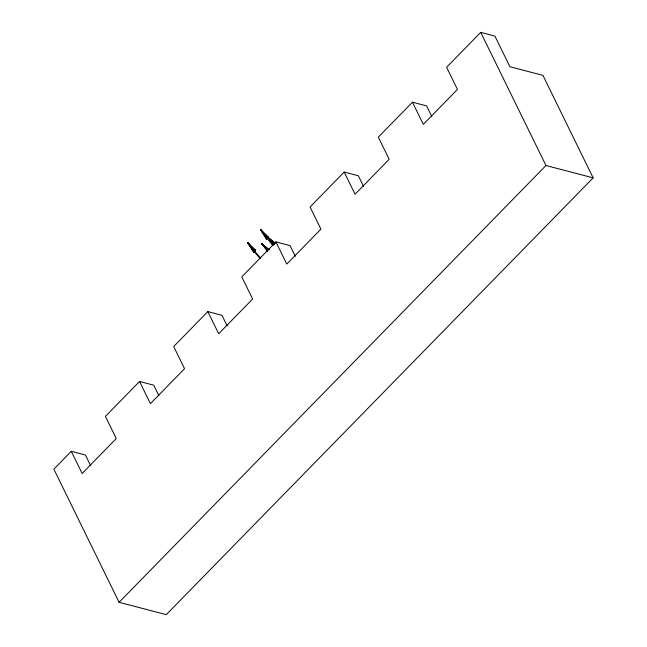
<?xml version="1.0" encoding="UTF-8"?>
<svg xmlns="http://www.w3.org/2000/svg" width="647" height="647" viewBox="0 0 647 647"><rect width="100%" height="100%" fill="white"/><g stroke="black" fill="none" stroke-linecap="round" stroke-linejoin="round"><path stroke-width="0.97" d="M259.981 258.582L254.279 251.521L254.57 251.165L260.652 258.056M254.95 251.02L254.279 251.521M267.082 238.387L267.753 237.894L267.082 238.419L272.783 245.488M250.252 245.423L247.655 242.617L254.061 251.683A3.631 0.825 -38.9 0 0 253.551 252.346L247.655 242.617L255.686 250.163A3.631 0.825 -38.9 0 1 255.169 250.826L255.136 250.931A3.631 0.825 -38.9 0 1 255.452 251.028A3.631 0.825 -38.9 0 1 254.667 251.416L254.433 251.578A3.631 0.825 -38.9 0 1 253.551 252.346M266.968 238.468L266.863 238.581A3.631 0.825 -38.9 0 0 266.354 239.244L260.45 229.523L268.481 237.061A3.631 0.825 -38.9 0 1 267.971 237.732L260.45 229.523L266.588 238.379A3.631 0.825 -38.9 0 0 266.896 238.476L260.45 229.523L263.054 232.322M71.283 451.323L53.863 469.148L119.097 602.308L166.271 614.65L593.137 177.852L542.93 75.367L509.917 66.73L494.882 36.054L480.729 32.35L446.6 67.28L457.453 89.44L423.316 124.37L412.462 102.21L378.325 137.14L389.179 159.299L355.049 194.229L344.188 172.07L310.059 207L320.912 229.151L286.775 264.081L275.921 241.929L241.784 276.859L252.637 299.011L218.686 333.763L207.824 311.603L173.695 346.533L184.549 368.693L150.411 403.623L139.558 381.463L105.421 416.393L116.274 438.553L82.137 473.483L71.283 451.323L85.436 455.027L90.645 465.662M119.097 602.308L545.971 165.511L593.137 177.852M266.588 238.379A3.631 0.825 -38.9 0 1 267.365 237.991L267.599 237.829A3.631 0.825 -38.9 0 1 268.481 237.061M253.826 249.556L247.655 242.617L253.786 251.481A3.631 0.825 -38.9 0 1 254.562 251.093L254.797 250.931A3.631 0.825 -38.9 0 1 255.686 250.163M267.866 237.845L267.939 237.837A3.631 0.825 -38.9 0 1 268.246 237.926A3.631 0.825 -38.9 0 1 267.47 238.322L267.235 238.484A3.631 0.825 -38.9 0 1 266.354 239.244M254.166 251.562L254.093 251.578A3.631 0.825 -38.9 0 1 253.786 251.481M412.462 102.21L426.616 105.914L431.824 116.549M344.188 172.07L358.341 175.774L363.549 186.409M275.921 241.929L290.074 245.625L295.283 256.261M207.824 311.603L221.978 315.307L227.186 325.942M139.558 381.463L153.711 385.167L158.919 395.802M275.573 243.248L267.987 237.433L273.794 245.067M269.354 249.613L261.76 243.798L267.575 251.432M274.441 243.094L267.987 237.433L274.207 244.582M267.502 248.836L261.76 243.798L267.987 250.947M274.304 243.199L267.987 237.433L273.721 243.765M268.084 249.564L261.76 243.798L267.502 250.13M274.781 244.04L267.987 237.433L272.605 242.221M267.882 249.75L261.76 243.798L267.704 249.952M267.47 237.95L260.45 229.523L263.911 233.939M254.675 251.052L247.655 242.617L250.535 246.305M480.729 32.35L545.971 165.511"/></g></svg>
